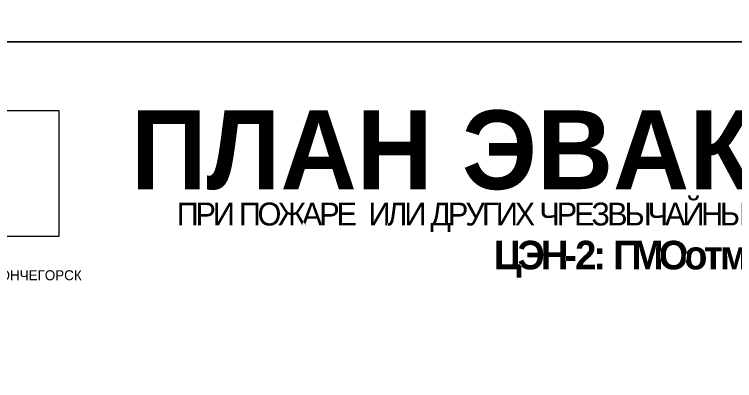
# Model space of a CAD drawing. Header units: millimetres. Extents: x 13810 to 67229, y 12374 to 21950.
# Drawn here: x 28592.7 to 28793.7, y 14844.6 to 14946.9 of the extents above; entities that cross this region are included whole.
import ezdxf

# ---------------------------------------------------------------- set-up
doc = ezdxf.new("R2010")
doc.units = ezdxf.units.MM
doc.styles.add('обычный', font='arial.ttf')
picture_1 = doc.add_image_def('image1.jpg', size_in_pixel=(337, 105))

msp = doc.modelspace()

# ---------------------------------------------------------------- linework, layer by layer
at = {"color": 126, "lineweight": 0, "true_color": 0x008754}
for points in [[(28466.55, 15334.23), (29066.55, 15334.23), (29066.55, 14939.23), (28466.55, 14939.23)], [(28466.55, 14939.23), (29066.55, 14939.23), (29066.55, 14544.23), (28466.55, 14544.23)]]:
    msp.add_lwpolyline(points, close=True, dxfattribs=at)

# ---------------------------------------------------------------- texts
at = {"lineweight": 0, "style": 'обычный'}
for s, insert, char_height, width, attachment_point in [('{\\fProxima Nova Rg|b1|i0|c204|p2;ПЛАН ЭВАКУАЦИИ}', (28625.17, 14920.06), 22, 493.8901, 1), ('\\pi-8.4,l8.4,t8.4;{\\fProxima Nova Rg|b0|i0|c204|p2;г. МОНЧЕГОРСК\\H1.1997x; }', (28596.69, 14874), 2.8, 126.6484, 5)]:
    msp.add_mtext(s, dxfattribs=dict(at, insert=insert, char_height=char_height, width=width, attachment_point=attachment_point))
at = {"color": 0, "lineweight": 0, "insert": (28775.45, 14894.5), "char_height": 8, "width": 449.2158, "attachment_point": 5, "style": 'обычный'}
msp.add_mtext('{\\fArial Black|b1|i0|c204|p34;\\H2x;\\T0.85;  \\fArial Narrow|b0|i0|c204|p34;\\H0.8x;\\W0.9;\\P\\fProxima Nova Rg|b0|i0|c204|p2;\\H0.5x;\\W1;\\C256;ПРИ ПОЖАРЕ  ИЛИ ДРУГИХ ЧРЕЗВЫЧАЙНЫХ СИТУАЦИЯХ  ИЗ ПОМЕЩЕНИЙ \\fProxima Nova Rg|b1|i0|c204|p2;\\H1.25x;\\PЦЭН-2: ГМОотм. +7,20}', dxfattribs=at)

# ---------------------------------------------------------------- pictures from other files: only their frames are drawn
at = {"color": 7, "lineweight": 0, "true_color": 0xf5f5ff}
image = msp.add_image(picture_1, insert=(28491.91, 14884.82), size_in_units=(113.11, 35.24), dxfattribs=at)
image.dxf.flags = 7

doc.saveas('drawing.dxf')
